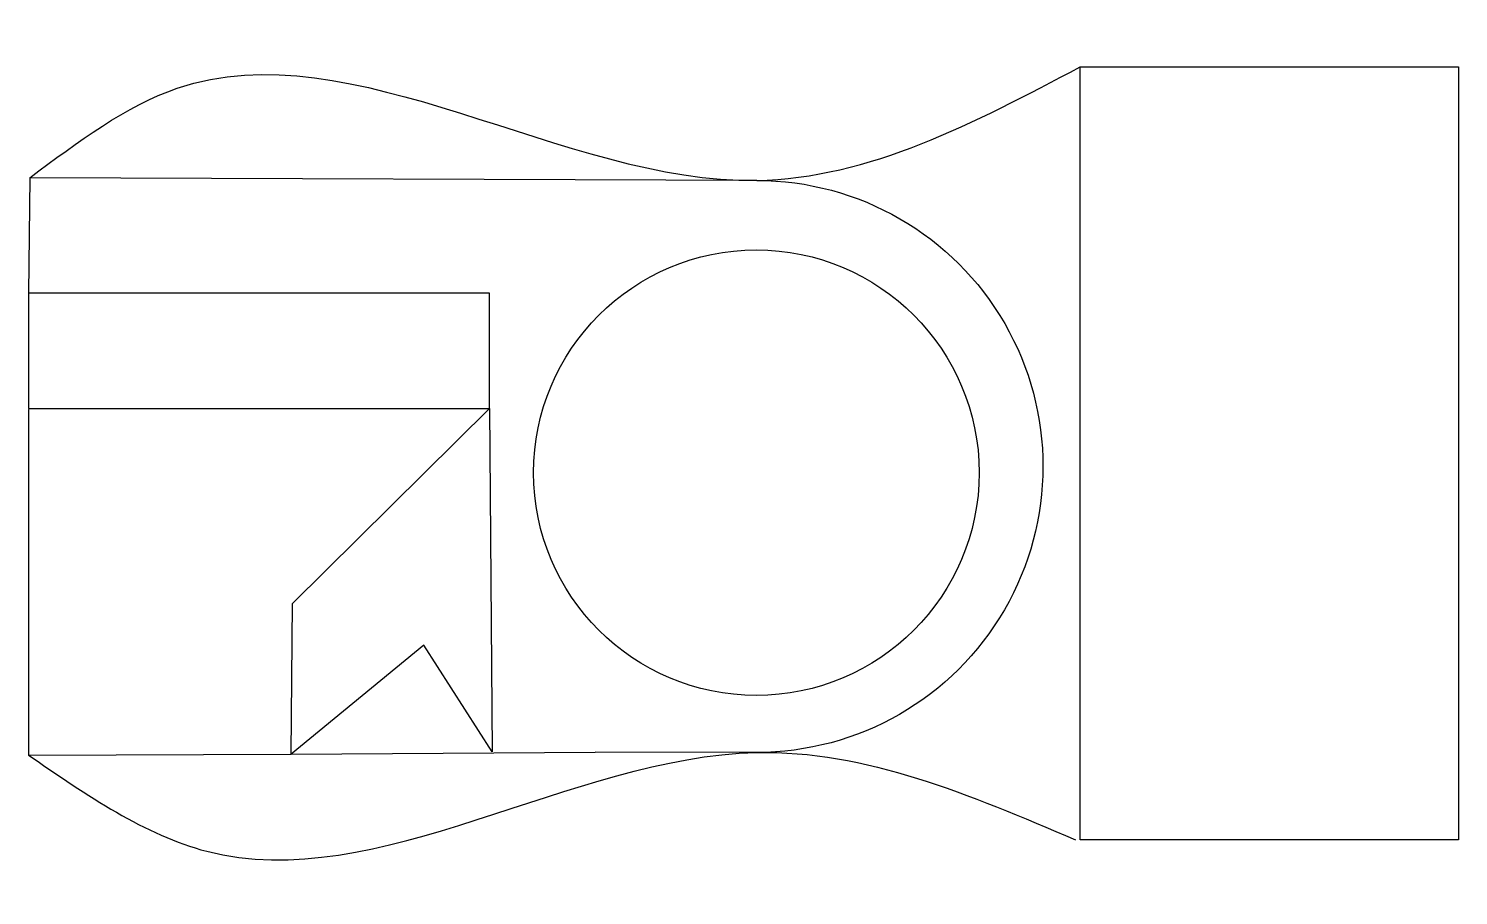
# Model space of a CAD drawing. Header units: millimetres. Extents: x 1243 to 13648, y 10 to 7532.
import ezdxf

# ---------------------------------------------------------------- set-up
doc = ezdxf.new("R2010")
doc.units = ezdxf.units.MM

msp = doc.modelspace()

# ---------------------------------------------------------------- linework, layer by layer
for points in [[(10367, 7200), (13648, 7200), (13648, 492), (10367, 492)], [(1243, 4236), (5243, 4236), (5243, 5236), (1243, 5236)]]:
    msp.add_lwpolyline(points, close=True)
for points in [[(7561, 6215), (1255, 6238), (1243, 5236)], [(1243, 4227), (1243, 1227), (3522, 1236), (3532, 2544), (5243, 4236), (5265, 1256), (4672, 2181), (3522, 1236)], [(3522, 1236), (6158, 1254)]]:
    msp.add_lwpolyline(points)
msp.add_lwpolyline([(7561, 6215, -1.000666), (7557, 1250), (6158, 1254)], format="xyb")
msp.add_circle((7557, 3678), 1933)
for points in [[(1255, 6238), (2533, 7015), (7561, 6215), (10367, 7200)], [(1243, 1227), (2789, 393), (7557, 1250), (10325, 492)]]:
    msp.add_spline(points, degree=3)

doc.saveas('drawing.dxf')
